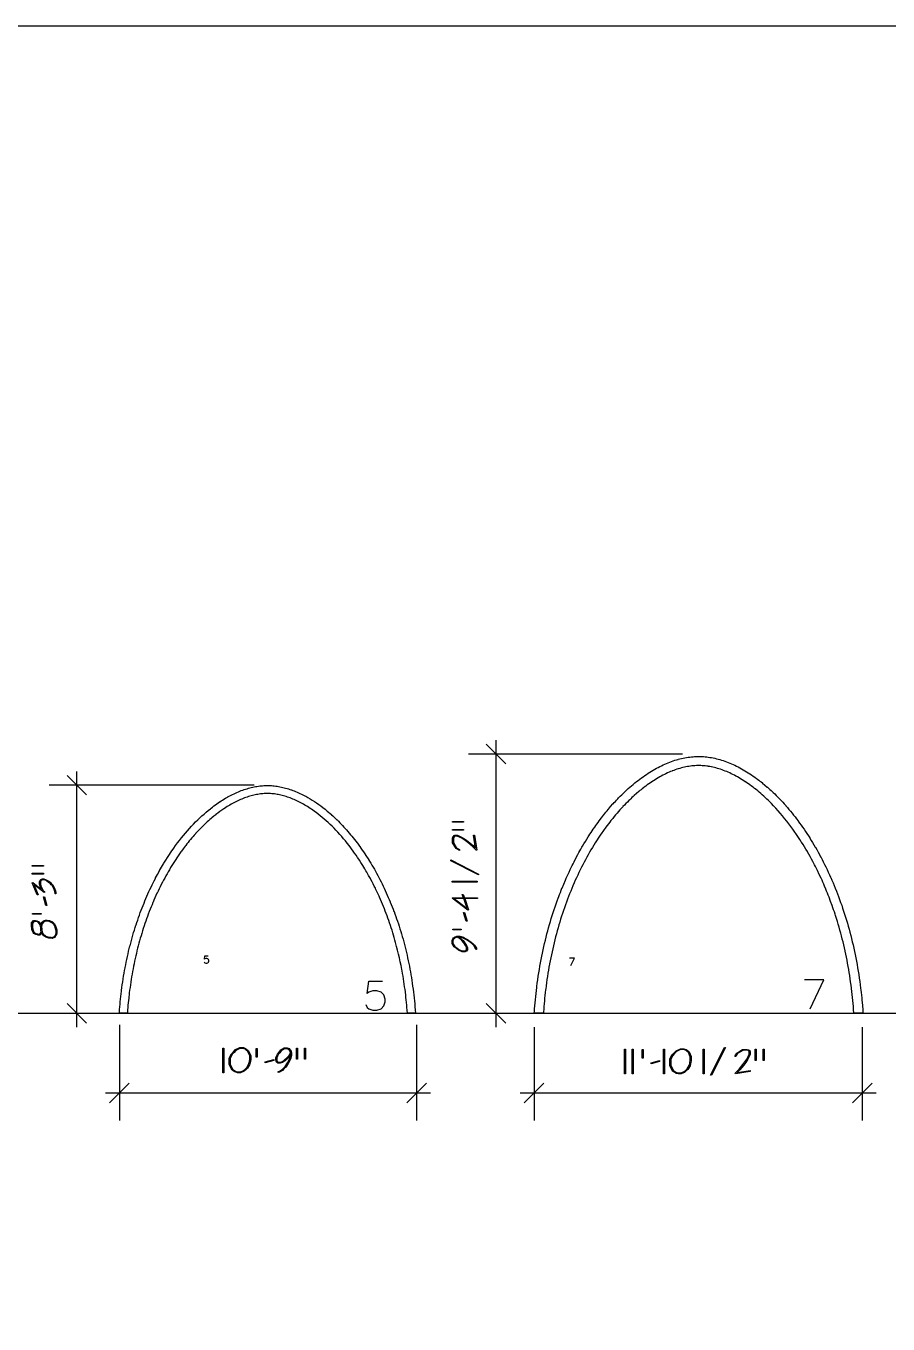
# Model space of a CAD drawing. Extents: x 57 to 189, y -88 to -29.
# Drawn here: x 63.91 to 69.78, y -61.52 to -52.68 of the extents above; entities that cross this region are included whole.
import ezdxf

# ---------------------------------------------------------------- set-up
doc = ezdxf.new("R2010")
doc.units = 0
doc.layers.get('0').update_dxf_attribs({"linetype": 'CONTINUOUS'})
for name, color, linetype in [('DIMENSION', 18, 'CONTINUOUS'), ('NAILERS', 18, 'CONTINUOUS'), ('NONE', 18, 'CONTINUOUS')]:
    doc.layers.add(name, color=color, linetype=linetype)

msp = doc.modelspace()

# ---------------------------------------------------------------- linework, layer by layer
msp.add_lwpolyline([(59.0271, -59.4051), (96.3888, -59.4051)])
at = {"layer": 'DIMENSION'}
for points in [[(67.1118, -57.6419), (67.1118, -57.5477)], [(67.1784, -57.7085), (67.0452, -57.5753)], [(68.3831, -57.6419), (66.9235, -57.6419)], [(67.1118, -59.4076), (67.1118, -57.6419)], [(64.3219, -57.9204), (64.1887, -57.7872)], [(64.2553, -57.8538), (64.2553, -57.7596)], [(65.4638, -57.8538), (64.067, -57.8538)], [(64.2553, -59.4076), (64.2553, -57.8538)], [(64.1887, -59.341), (64.3219, -59.4742)], [(67.0452, -59.341), (67.1784, -59.4742)], [(64.4515, -59.4076), (64.067, -59.4076)], [(64.2553, -59.5018), (64.2553, -59.4076)], [(64.5457, -59.4861), (64.5457, -60.1374)], [(66.5703, -59.4861), (66.5703, -60.1374)], [(67.2766, -59.4076), (66.9235, -59.4076)], [(67.1118, -59.5018), (67.1118, -59.4076)], [(67.3708, -59.5018), (67.3708, -60.1374)], [(69.6073, -59.5018), (69.6073, -60.1374)], [(64.6123, -59.8825), (64.4791, -60.0157)], [(66.5037, -60.0157), (66.6369, -59.8825)], [(67.4374, -59.8825), (67.3042, -60.0157)], [(69.5407, -60.0157), (69.6739, -59.8825)], [(64.4515, -59.9491), (64.5457, -59.9491)], [(64.5457, -59.9491), (66.5703, -59.9491)], [(66.5703, -59.9491), (66.6645, -59.9491)], [(67.2766, -59.9491), (67.3708, -59.9491)], [(67.3708, -59.9491), (69.6073, -59.9491)], [(69.6073, -59.9491), (69.7015, -59.9491)]]:
    msp.add_lwpolyline(points, dxfattribs=at)
for points in [[(66.8904, -58.0999), (66.8904, -58.1061), (66.8146, -58.1061), (66.8146, -58.0999)], [(66.8146, -58.1544), (66.8904, -58.1544), (66.8904, -58.1606), (66.8146, -58.1606)], [(66.8366, -58.1937), (66.8482, -58.1938), (66.8818, -58.2092), (66.9037, -58.2245), (66.9219, -58.2373), (66.9549, -58.2649), (66.9697, -58.2798), (66.9702, -58.2803), (66.9716, -58.2819), (66.9726, -58.283), (66.9586, -58.195), (66.9651, -58.195), (66.9812, -58.2951), (66.9766, -58.2972), (66.9747, -58.2948), (66.9689, -58.2884), (66.9651, -58.2844), (66.9513, -58.2702), (66.9192, -58.243), (66.9008, -58.2302), (66.8795, -58.2154), (66.848, -58.2006), (66.8378, -58.2006), (66.8293, -58.2006), (66.8212, -58.2111), (66.8216, -58.2216), (66.8225, -58.245), (66.8435, -58.28), (66.8636, -58.2915), (66.8636, -58.2986), (66.8402, -58.2856), (66.8161, -58.247), (66.8154, -58.2216), (66.8152, -58.215), (66.8179, -58.2047), (66.8209, -58.201), (66.8238, -58.1972), (66.8316, -58.1936)], [(64.0275, -58.3994), (64.0275, -58.4056), (63.9517, -58.4056), (63.9517, -58.3994)], [(66.8035, -58.3623), (66.9919, -58.4586), (66.992, -58.4652), (66.8035, -58.3689)], [(63.9517, -58.4538), (64.0275, -58.4538), (64.0275, -58.4601), (63.9517, -58.4601)], [(64.0112, -58.4962), (64.014, -58.4941), (64.0209, -58.492), (64.0251, -58.492), (64.0318, -58.492), (64.0475, -58.4973), (64.0565, -58.5027), (64.0646, -58.5076), (64.0796, -58.5197), (64.0864, -58.5269), (64.0923, -58.5331), (64.1023, -58.5506), (64.1065, -58.5619), (64.1101, -58.5714), (64.1136, -58.5862), (64.1136, -58.5916), (64.1136, -58.5923), (64.1135, -58.5934), (64.1134, -58.5939), (64.1071, -58.5939), (64.1071, -58.5933), (64.1071, -58.5919), (64.1071, -58.5909), (64.1071, -58.5858), (64.1036, -58.5718), (64.1002, -58.5629), (64.0962, -58.5528), (64.087, -58.5371), (64.0817, -58.5316), (64.0751, -58.5247), (64.0614, -58.5131), (64.0543, -58.5084), (64.046, -58.503), (64.0319, -58.4977), (64.026, -58.4977), (64.0229, -58.4977), (64.0176, -58.4994), (64.0154, -58.5011), (64.0113, -58.5042), (64.0072, -58.5137), (64.0072, -58.5201), (64.0072, -58.5284), (64.0133, -58.5474), (64.0193, -58.5579), (64.025, -58.5677), (64.0337, -58.5776), (64.0367, -58.5776), (64.0323, -58.5855), (63.9629, -58.5291), (63.9911, -58.5999), (63.9844, -58.5999), (63.9517, -58.5177), (63.9563, -58.5152), (64.0156, -58.5633), (64.0087, -58.5504), (64.0018, -58.5279), (64.0018, -58.5183), (64.0018, -58.5109), (64.0065, -58.4998)], [(66.9827, -58.5083), (66.9827, -58.5145), (66.8137, -58.5145), (66.8137, -58.5083)], [(66.8888, -58.5986), (66.896, -58.6199), (66.9847, -58.6199), (66.9847, -58.6261), (66.8981, -58.6261), (66.9241, -58.7021), (66.9199, -58.7047), (66.8127, -58.6239), (66.8148, -58.6199), (66.8894, -58.6199), (66.8821, -58.5985)], [(64.0345, -58.6133), (64.0512, -58.6719), (64.0448, -58.6719), (64.0282, -58.6133)], [(66.8917, -58.6261), (66.8258, -58.6261), (66.9143, -58.6926)], [(64.0554, -58.7742), (64.0686, -58.7759), (64.089, -58.7846), (64.0962, -58.7916), (64.103, -58.7982), (64.1135, -58.8182), (64.1171, -58.8316), (64.1185, -58.8366), (64.1198, -58.8465), (64.1198, -58.8515), (64.1198, -58.8616), (64.1144, -58.878), (64.109, -58.8841), (64.1031, -58.8908), (64.0871, -58.8966), (64.0769, -58.8957), (64.0647, -58.8946), (64.0453, -58.8893), (64.0382, -58.885), (64.0305, -58.8804), (64.0193, -58.8667), (64.0158, -58.8576), (64.0135, -58.8659), (64.0031, -58.8743), (63.9949, -58.8743), (63.9928, -58.8743), (63.9884, -58.8738), (63.9861, -58.8733), (63.9762, -58.871), (63.9623, -58.8628), (63.9583, -58.8569), (63.9552, -58.8523), (63.9501, -58.836), (63.9483, -58.8243), (63.9476, -58.8202), (63.947, -58.8126), (63.947, -58.809), (63.947, -58.7916), (63.9605, -58.7752), (63.974, -58.7761), (63.9821, -58.7766), (63.9945, -58.7809), (63.9989, -58.7847), (64.0028, -58.7881), (64.0089, -58.7985), (64.0112, -58.8057), (64.0129, -58.7983), (64.0195, -58.7867), (64.0244, -58.7824), (64.0293, -58.7781), (64.0416, -58.7738), (64.0489, -58.7738), (64.0505, -58.7738), (64.0537, -58.774)], [(63.9736, -58.7823), (63.9633, -58.7817), (63.9531, -58.7947), (63.9531, -58.8083), (63.9531, -58.8117), (63.9538, -58.8192), (63.9545, -58.8234), (63.9563, -58.8339), (63.9606, -58.8485), (63.9631, -58.8525), (63.9666, -58.8576), (63.9787, -58.8648), (63.9874, -58.8669), (63.9891, -58.8673), (63.9925, -58.8678), (63.9941, -58.8678), (64.0032, -58.8678), (64.0118, -58.8541), (64.0114, -58.8405), (64.0109, -58.8376), (64.0099, -58.8298), (64.0095, -58.8248), (64.0071, -58.8137), (64.0019, -58.7987), (63.9991, -58.7947), (63.9952, -58.789), (63.9824, -58.7829)], [(64.0121, -58.7265), (64.0121, -58.7328), (63.9539, -58.7328), (63.9539, -58.7265)], [(64.0545, -58.7804), (64.0532, -58.7802), (64.0505, -58.78), (64.0491, -58.78), (64.041, -58.78), (64.0285, -58.7862), (64.024, -58.7924), (64.0195, -58.7985), (64.0154, -58.814), (64.0158, -58.8232), (64.0158, -58.8233), (64.0158, -58.8237), (64.0158, -58.824), (64.0165, -58.8275), (64.0175, -58.8351), (64.0177, -58.8393), (64.0198, -58.8517), (64.0294, -58.87), (64.037, -58.876), (64.044, -58.8816), (64.0642, -58.8883), (64.0774, -58.8894), (64.086, -58.8902), (64.0997, -58.8852), (64.1046, -58.8796), (64.1092, -58.8743), (64.1138, -58.8603), (64.1138, -58.8515), (64.1138, -58.847), (64.1125, -58.8379), (64.1113, -58.8332), (64.1078, -58.8208), (64.0982, -58.8023), (64.092, -58.7963), (64.0854, -58.79), (64.0667, -58.782)], [(66.8974, -58.7199), (66.9141, -58.7785), (66.9076, -58.7785), (66.8911, -58.7199)], [(66.8749, -58.8331), (66.8749, -58.8393), (66.8168, -58.8393), (66.8168, -58.8331)], [(66.9795, -58.9734), (66.9732, -58.9734), (66.9721, -58.9648), (66.9597, -58.9457), (66.9485, -58.9351), (66.9384, -58.9256), (66.9146, -58.9091), (66.901, -58.9021), (66.8874, -58.8952), (66.8651, -58.8882), (66.8564, -58.8882), (66.8473, -58.8882), (66.833, -58.8931), (66.8278, -58.8981), (66.8229, -58.9026), (66.8179, -58.9138), (66.8179, -58.9205), (66.8179, -58.9308), (66.8315, -58.9517), (66.8452, -58.9623), (66.8579, -58.9723), (66.8812, -58.9824), (66.8916, -58.9824), (66.8943, -58.9824), (66.8989, -58.9816), (66.9009, -58.9807), (66.9059, -58.9785), (66.9109, -58.9711), (66.9109, -58.9659), (66.9109, -58.9598), (66.9044, -58.9444), (66.8979, -58.9351), (66.8924, -58.9273), (66.879, -58.9124), (66.8711, -58.9054), (66.8637, -58.8987), (66.8531, -58.8915), (66.85, -58.8909), (66.8575, -58.8893), (66.8611, -58.8899), (66.8719, -58.8973), (66.8791, -58.9041), (66.8868, -58.9113), (66.8998, -58.9265), (66.9051, -58.9347), (66.9113, -58.9443), (66.9175, -58.9606), (66.9175, -58.9673), (66.9175, -58.9743), (66.9104, -58.9839), (66.9034, -58.9866), (66.9012, -58.9874), (66.8962, -58.9883), (66.8934, -58.9883), (66.8813, -58.9883), (66.8553, -58.9775), (66.8414, -58.9667), (66.8267, -58.9552), (66.8119, -58.9318), (66.8119, -58.9198), (66.8119, -58.912), (66.8173, -58.8989), (66.8228, -58.8937), (66.8288, -58.8878), (66.8455, -58.8819), (66.856, -58.8819), (66.8655, -58.8819), (66.8893, -58.8894), (66.9036, -58.8968), (66.918, -58.9042), (66.9431, -58.9219), (66.9538, -58.9322), (66.9655, -58.9435), (66.9783, -58.9641)], [(65.2577, -59.8127), (65.2514, -59.8127), (65.2514, -59.6438), (65.2577, -59.6438)], [(65.4359, -59.7437), (65.4323, -59.7575), (65.4175, -59.7815), (65.4062, -59.7917), (65.3946, -59.802), (65.3704, -59.8124), (65.3578, -59.8124), (65.351, -59.8124), (65.3383, -59.8089), (65.3323, -59.8055), (65.3135, -59.7946), (65.2946, -59.7563), (65.2946, -59.7289), (65.2946, -59.713), (65.3089, -59.6828), (65.3231, -59.6686), (65.3372, -59.6547), (65.3666, -59.6407), (65.3819, -59.6407), (65.3906, -59.6407), (65.4055, -59.6461), (65.4118, -59.6514), (65.4259, -59.6633), (65.4401, -59.6942), (65.4401, -59.7132), (65.4401, -59.7204), (65.438, -59.7357)], [(65.4295, -59.7425), (65.4315, -59.7347), (65.4335, -59.7202), (65.4335, -59.7134), (65.4335, -59.6959), (65.4205, -59.6674), (65.4076, -59.6564), (65.4018, -59.6516), (65.3884, -59.6468), (65.3808, -59.6468), (65.3668, -59.6468), (65.3398, -59.6599), (65.3268, -59.6731), (65.3138, -59.6862), (65.3009, -59.7141), (65.3009, -59.7289), (65.3009, -59.7543), (65.3182, -59.7899), (65.3356, -59.8001), (65.3409, -59.8032), (65.3524, -59.8063), (65.3586, -59.8063), (65.37, -59.8063), (65.392, -59.7965), (65.4025, -59.7867), (65.4128, -59.7772), (65.4263, -59.7551)], [(65.4839, -59.705), (65.4777, -59.705), (65.4777, -59.6468), (65.4839, -59.6468)], [(65.6271, -59.8095), (65.6271, -59.8033), (65.6357, -59.8021), (65.6548, -59.7898), (65.6654, -59.7786), (65.6749, -59.7684), (65.6914, -59.7447), (65.6984, -59.731), (65.7053, -59.7174), (65.7123, -59.6952), (65.7123, -59.6865), (65.7123, -59.6774), (65.7074, -59.663), (65.7024, -59.6578), (65.6979, -59.6529), (65.6867, -59.648), (65.68, -59.648), (65.6697, -59.648), (65.6488, -59.6616), (65.6382, -59.6752), (65.6282, -59.688), (65.6181, -59.7112), (65.6181, -59.7217), (65.6181, -59.7243), (65.6189, -59.7289), (65.6198, -59.7309), (65.622, -59.7359), (65.6294, -59.7409), (65.6346, -59.7409), (65.6407, -59.7409), (65.6561, -59.7344), (65.6654, -59.728), (65.6732, -59.7224), (65.6881, -59.709), (65.6951, -59.7012), (65.7018, -59.6937), (65.709, -59.6832), (65.7096, -59.68), (65.7112, -59.6876), (65.7106, -59.6911), (65.7032, -59.7019), (65.6964, -59.7091), (65.6893, -59.7168), (65.674, -59.7298), (65.6658, -59.7351), (65.6562, -59.7413), (65.6399, -59.7475), (65.6332, -59.7475), (65.6262, -59.7475), (65.6166, -59.7405), (65.6139, -59.7335), (65.6131, -59.7313), (65.6122, -59.7262), (65.6122, -59.7234), (65.6122, -59.7114), (65.623, -59.6854), (65.6338, -59.6715), (65.6453, -59.6567), (65.6687, -59.6419), (65.6807, -59.6419), (65.6885, -59.6419), (65.7016, -59.6474), (65.7068, -59.6528), (65.7127, -59.6589), (65.7186, -59.6755), (65.7186, -59.6861), (65.7186, -59.6955), (65.7111, -59.7193), (65.7037, -59.7337), (65.6963, -59.7481), (65.6786, -59.7731), (65.6683, -59.7838), (65.657, -59.7955), (65.6364, -59.8084)], [(65.7597, -59.6446), (65.7597, -59.7204), (65.7534, -59.7204), (65.7534, -59.6446)], [(65.8141, -59.7204), (65.8079, -59.7204), (65.8079, -59.6446), (65.8141, -59.6446)], [(67.9941, -59.82), (67.9878, -59.82), (67.9878, -59.651), (67.9941, -59.651)], [(68.046, -59.82), (68.0398, -59.82), (68.0398, -59.651), (68.046, -59.651)], [(68.1133, -59.7122), (68.107, -59.7122), (68.107, -59.654), (68.1133, -59.654)], [(68.2594, -59.82), (68.2531, -59.82), (68.2531, -59.651), (68.2594, -59.651)], [(68.4376, -59.751), (68.434, -59.7648), (68.4192, -59.7887), (68.4079, -59.7989), (68.3963, -59.8093), (68.3721, -59.8196), (68.3595, -59.8196), (68.3527, -59.8196), (68.34, -59.8162), (68.334, -59.8127), (68.3152, -59.8018), (68.2963, -59.7635), (68.2963, -59.7361), (68.2963, -59.7202), (68.3106, -59.69), (68.3248, -59.6758), (68.3389, -59.6619), (68.3683, -59.648), (68.3836, -59.648), (68.3923, -59.648), (68.4072, -59.6533), (68.4135, -59.6586), (68.4276, -59.6706), (68.4418, -59.7014), (68.4418, -59.7204), (68.4418, -59.7276), (68.4397, -59.7429)], [(68.4312, -59.7497), (68.4332, -59.742), (68.4352, -59.7274), (68.4352, -59.7206), (68.4352, -59.7031), (68.4222, -59.6746), (68.4093, -59.6636), (68.4035, -59.6588), (68.3901, -59.654), (68.3825, -59.654), (68.3685, -59.654), (68.3415, -59.6672), (68.3285, -59.6803), (68.3155, -59.6934), (68.3026, -59.7213), (68.3026, -59.7361), (68.3026, -59.7615), (68.3199, -59.7971), (68.3373, -59.8073), (68.3426, -59.8104), (68.3541, -59.8136), (68.3603, -59.8136), (68.3717, -59.8136), (68.3937, -59.8037), (68.4042, -59.7939), (68.4145, -59.7845), (68.428, -59.7624)], [(68.5292, -59.82), (68.523, -59.82), (68.523, -59.651), (68.5292, -59.651)], [(68.6752, -59.6407), (68.5789, -59.8292), (68.5723, -59.8292), (68.6686, -59.6408)], [(68.8437, -59.6738), (68.8436, -59.6854), (68.8282, -59.719), (68.813, -59.741), (68.8002, -59.7592), (68.7725, -59.7922), (68.7577, -59.8069), (68.7571, -59.8074), (68.7556, -59.8089), (68.7545, -59.8099), (68.8424, -59.7959), (68.8424, -59.8024), (68.7424, -59.8184), (68.7403, -59.8138), (68.7427, -59.8119), (68.7491, -59.8062), (68.7531, -59.8023), (68.7673, -59.7886), (68.7944, -59.7565), (68.8073, -59.738), (68.8221, -59.7168), (68.8368, -59.6853), (68.8368, -59.675), (68.8368, -59.6665), (68.8264, -59.6585), (68.8159, -59.6589), (68.7925, -59.6597), (68.7575, -59.6807), (68.746, -59.7009), (68.7388, -59.7009), (68.7519, -59.6775), (68.7905, -59.6534), (68.8159, -59.6527), (68.8225, -59.6525), (68.8328, -59.6552), (68.8365, -59.6581), (68.8402, -59.661), (68.8438, -59.6689)], [(68.8831, -59.6518), (68.8831, -59.7277), (68.8769, -59.7277), (68.8769, -59.6518)], [(68.9376, -59.7277), (68.9313, -59.7277), (68.9313, -59.6518), (68.9376, -59.6518)], [(65.5972, -59.7274), (65.5386, -59.7441), (65.5386, -59.7377), (65.5971, -59.7211)], [(68.2265, -59.7347), (68.1679, -59.7514), (68.1679, -59.7449), (68.2265, -59.7283)]]:
    msp.add_lwpolyline(points, close=True, dxfattribs=at)
at = {"layer": 'NAILERS'}
for points in [[(69.6118, -59.4051), (69.5496, -59.4051), (69.5481, -59.3818), (69.5466, -59.3613), (69.5448, -59.3408), (69.5429, -59.3204), (69.5409, -59.3001), (69.5387, -59.2797), (69.5364, -59.2593), (69.534, -59.239), (69.5336, -59.2362), (69.5309, -59.2149), (69.528, -59.1935), (69.5249, -59.1722), (69.5217, -59.1509), (69.5216, -59.1506), (69.5183, -59.1295), (69.5147, -59.1084), (69.511, -59.0874), (69.5072, -59.0664), (69.5071, -59.066), (69.5031, -59.0453), (69.499, -59.0245), (69.4947, -59.0038), (69.4902, -58.9831), (69.4901, -58.9827), (69.4855, -58.9623), (69.4808, -58.9418), (69.4759, -58.9215), (69.4708, -58.9011), (69.4707, -58.9007), (69.4656, -58.8806), (69.4602, -58.8606), (69.4547, -58.8406), (69.4491, -58.8206), (69.4489, -58.8202), (69.4432, -58.8005), (69.4373, -58.7808), (69.4312, -58.7612), (69.425, -58.7416), (69.4217, -58.7316), (69.417, -58.7171), (69.4121, -58.7026), (69.4071, -58.6881), (69.402, -58.6737), (69.4018, -58.6734), (69.3915, -58.645), (69.3809, -58.6167), (69.3754, -58.6026), (69.3699, -58.5886), (69.3642, -58.5746), (69.3584, -58.5606), (69.3507, -58.5422), (69.3449, -58.5285), (69.339, -58.5149), (69.3329, -58.5013), (69.3267, -58.4878), (69.3266, -58.4875), (69.3142, -58.4609), (69.3015, -58.4345), (69.2951, -58.4213), (69.2885, -58.4082), (69.2818, -58.3951), (69.275, -58.3822), (69.2703, -58.3734), (69.2613, -58.3565), (69.2521, -58.3398), (69.2427, -58.3231), (69.2332, -58.3065), (69.2329, -58.3061), (69.2234, -58.2898), (69.2136, -58.2736), (69.2038, -58.2575), (69.1937, -58.2415), (69.1917, -58.2383), (69.1825, -58.224), (69.1732, -58.2098), (69.1637, -58.1956), (69.1541, -58.1816), (69.1479, -58.1727), (69.1345, -58.1538), (69.1208, -58.1351), (69.1069, -58.1166), (69.0927, -58.0982), (69.0924, -58.0978), (69.078, -58.0797), (69.0632, -58.0619), (69.0628, -58.0614), (69.0482, -58.0443), (69.0334, -58.0273), (69.0332, -58.0271), (69.0184, -58.0106), (69.0032, -57.9944), (69.0028, -57.9939), (68.9878, -57.9785), (68.9726, -57.9632), (68.9724, -57.9629), (68.9649, -57.9555), (68.9572, -57.9481), (68.9495, -57.9409), (68.9417, -57.9337), (68.9363, -57.9287), (68.926, -57.9195), (68.9156, -57.9103), (68.9155, -57.9102), (68.9052, -57.9013), (68.8947, -57.8926), (68.8946, -57.8925), (68.8842, -57.884), (68.8737, -57.8757), (68.8736, -57.8756), (68.8632, -57.8675), (68.8527, -57.8596), (68.8525, -57.8595), (68.8421, -57.8519), (68.8316, -57.8444), (68.8314, -57.8442), (68.8209, -57.837), (68.8104, -57.8299), (68.8102, -57.8298), (68.7997, -57.823), (68.7892, -57.8163), (68.789, -57.8162), (68.7785, -57.8098), (68.768, -57.8036), (68.7678, -57.8035), (68.7573, -57.7975), (68.7468, -57.7917), (68.7466, -57.7916), (68.7361, -57.786), (68.7255, -57.7807), (68.7254, -57.7806), (68.7149, -57.7755), (68.7044, -57.7705), (68.7042, -57.7704), (68.6937, -57.7658), (68.6832, -57.7613), (68.683, -57.7612), (68.6726, -57.757), (68.6622, -57.7529), (68.662, -57.7529), (68.6516, -57.7491), (68.6411, -57.7455), (68.641, -57.7455), (68.6306, -57.7421), (68.6202, -57.739), (68.6201, -57.739), (68.6097, -57.7361), (68.5994, -57.7335), (68.5992, -57.7334), (68.589, -57.731), (68.5787, -57.7288), (68.5785, -57.7288), (68.5683, -57.7269), (68.5581, -57.7252), (68.558, -57.7251), (68.5478, -57.7237), (68.5377, -57.7225), (68.5375, -57.7224), (68.5275, -57.7215), (68.5174, -57.7207), (68.5173, -57.7207), (68.5073, -57.7202), (68.4973, -57.72), (68.4872, -57.72), (68.4772, -57.7202), (68.4772, -57.7202), (68.4671, -57.7207), (68.4571, -57.7215), (68.457, -57.7215), (68.4468, -57.7225), (68.4367, -57.7237), (68.4366, -57.7237), (68.4264, -57.7252), (68.4162, -57.7269), (68.4161, -57.7269), (68.4058, -57.7288), (68.3956, -57.731), (68.3954, -57.731), (68.3851, -57.7334), (68.3748, -57.7361), (68.3747, -57.7361), (68.3643, -57.739), (68.354, -57.7421), (68.3538, -57.7422), (68.3434, -57.7455), (68.333, -57.7491), (68.3328, -57.7491), (68.3224, -57.7529), (68.312, -57.7569), (68.3118, -57.757), (68.3013, -57.7613), (68.2909, -57.7657), (68.2907, -57.7658), (68.2801, -57.7705), (68.2697, -57.7754), (68.2695, -57.7755), (68.259, -57.7806), (68.2485, -57.786), (68.2483, -57.7861), (68.2378, -57.7916), (68.2273, -57.7974), (68.2271, -57.7975), (68.2165, -57.8035), (68.2061, -57.8097), (68.2059, -57.8098), (68.1953, -57.8163), (68.1849, -57.8229), (68.1847, -57.823), (68.1741, -57.8299), (68.1637, -57.8369), (68.1635, -57.837), (68.153, -57.8443), (68.1425, -57.8518), (68.1423, -57.8519), (68.1318, -57.8596), (68.1214, -57.8674), (68.1158, -57.8717), (68.1079, -57.8778), (68.1001, -57.8841), (68.0923, -57.8904), (68.0846, -57.8968), (68.0844, -57.8971), (68.0689, -57.9103), (68.0536, -57.9238), (68.0531, -57.9242), (68.0453, -57.9313), (68.0375, -57.9384), (68.0299, -57.9456), (68.0223, -57.9529), (68.0168, -57.9583), (68.0066, -57.9684), (67.9965, -57.9786), (67.9865, -57.9889), (67.9767, -57.9993), (67.9761, -57.9999), (67.966, -58.0107), (67.9561, -58.0217), (67.9462, -58.0327), (67.9365, -58.0439), (67.936, -58.0445), (67.9261, -58.0561), (67.9163, -58.0678), (67.9067, -58.0795), (67.8972, -58.0914), (67.8948, -58.0944), (67.8861, -58.1055), (67.8774, -58.1167), (67.8689, -58.1279), (67.8605, -58.1393), (67.844, -58.1622), (67.8278, -58.1854), (67.8261, -58.1878), (67.8173, -58.2007), (67.8087, -58.2137), (67.8001, -58.2267), (67.7917, -58.2399), (67.7882, -58.2455), (67.7782, -58.2615), (67.7684, -58.2777), (67.7587, -58.2939), (67.7491, -58.3102), (67.7489, -58.3106), (67.7394, -58.3273), (67.7301, -58.344), (67.7209, -58.3608), (67.7119, -58.3777), (67.7116, -58.3781), (67.7027, -58.3953), (67.6939, -58.4126), (67.6852, -58.4299), (67.6767, -58.4474), (67.6765, -58.4478), (67.6681, -58.4655), (67.6598, -58.4834), (67.6517, -58.5012), (67.6437, -58.5192), (67.6435, -58.5196), (67.6357, -58.5379), (67.6279, -58.5562), (67.6203, -58.5745), (67.6129, -58.593), (67.6128, -58.5934), (67.6054, -58.6121), (67.5982, -58.6309), (67.5912, -58.6497), (67.5844, -58.6686), (67.5842, -58.6691), (67.5774, -58.6882), (67.5708, -58.7075), (67.5644, -58.7267), (67.5581, -58.7461), (67.5579, -58.7465), (67.5517, -58.7661), (67.5457, -58.7857), (67.5398, -58.8054), (67.5341, -58.8252), (67.534, -58.8256), (67.5284, -58.8456), (67.5229, -58.8656), (67.5176, -58.8857), (67.5125, -58.9058), (67.5124, -58.9062), (67.5073, -58.9266), (67.5025, -58.947), (67.4977, -58.9674), (67.4932, -58.9879), (67.4931, -58.9883), (67.4887, -59.009), (67.4844, -59.0297), (67.4803, -59.0505), (67.4764, -59.0713), (67.4763, -59.0717), (67.4725, -59.0927), (67.4688, -59.1137), (67.4653, -59.1348), (67.462, -59.1559), (67.462, -59.1563), (67.4588, -59.1776), (67.4557, -59.1989), (67.4529, -59.2202), (67.4501, -59.2416), (67.4495, -59.2471), (67.4472, -59.2661), (67.4451, -59.2851), (67.4431, -59.3041), (67.4413, -59.3232), (67.4395, -59.3421), (67.4379, -59.3613), (67.4365, -59.3804), (67.4355, -59.3941), (67.4348, -59.4051), (67.3726, -59.4051), (67.3734, -59.3928), (67.3745, -59.3777), (67.3761, -59.3564), (67.3779, -59.3352), (67.3799, -59.3144), (67.3819, -59.2934), (67.3841, -59.2724), (67.3865, -59.2515), (67.3891, -59.2305), (67.3898, -59.2244), (67.3928, -59.2014), (67.396, -59.1783), (67.3994, -59.1553), (67.403, -59.1323), (67.4031, -59.1314), (67.4068, -59.1089), (67.4107, -59.0863), (67.4147, -59.0639), (67.4189, -59.0414), (67.4191, -59.0406), (67.4234, -59.0186), (67.4279, -58.9966), (67.4326, -58.9747), (67.4375, -58.9528), (67.4377, -58.952), (67.4426, -58.9306), (67.4477, -58.9092), (67.453, -58.8879), (67.4585, -58.8666), (67.4587, -58.8657), (67.4643, -58.8449), (67.47, -58.8241), (67.4758, -58.8034), (67.4819, -58.7827), (67.4821, -58.7819), (67.4882, -58.7617), (67.4945, -58.7415), (67.5009, -58.7214), (67.5075, -58.7013), (67.5078, -58.7005), (67.5144, -58.6809), (67.5212, -58.6614), (67.5281, -58.6419), (67.5352, -58.6225), (67.539, -58.6123), (67.5444, -58.598), (67.5499, -58.5838), (67.5555, -58.5696), (67.5612, -58.5554), (67.5615, -58.5548), (67.5729, -58.5272), (67.5846, -58.4997), (67.5905, -58.486), (67.5966, -58.4724), (67.6028, -58.4588), (67.6091, -58.4453), (67.6175, -58.4275), (67.6237, -58.4145), (67.63, -58.4015), (67.6364, -58.3886), (67.643, -58.3757), (67.6433, -58.3752), (67.6563, -58.3501), (67.6696, -58.3252), (67.6697, -58.3249), (67.6764, -58.3127), (67.6831, -58.3005), (67.69, -58.2884), (67.697, -58.2763), (67.7018, -58.268), (67.7111, -58.2523), (67.7205, -58.2367), (67.7301, -58.2212), (67.7398, -58.2057), (67.7444, -58.1985), (67.7517, -58.1872), (67.759, -58.1759), (67.7665, -58.1648), (67.7741, -58.1537), (67.784, -58.1392), (67.7914, -58.1287), (67.7989, -58.1182), (67.8065, -58.1077), (67.8142, -58.0974), (67.8146, -58.0968), (67.8298, -58.0768), (67.8451, -58.0569), (67.8453, -58.0566), (67.853, -58.0469), (67.8608, -58.0373), (67.8686, -58.0277), (67.8766, -58.0183), (67.8771, -58.0177), (67.8927, -57.9995), (67.9086, -57.9814), (67.9088, -57.9811), (67.9167, -57.9723), (67.9247, -57.9636), (67.9328, -57.9549), (67.941, -57.9464), (67.9468, -57.9405), (67.9576, -57.9294), (67.9685, -57.9185), (67.9687, -57.9184), (67.9796, -57.9078), (67.9906, -57.8973), (67.9907, -57.8971), (68.0017, -57.8869), (68.0128, -57.8768), (68.0129, -57.8767), (68.024, -57.8669), (68.0351, -57.8573), (68.0353, -57.8571), (68.0464, -57.8478), (68.0576, -57.8386), (68.0577, -57.8384), (68.0689, -57.8295), (68.0801, -57.8207), (68.0803, -57.8206), (68.0915, -57.8121), (68.1028, -57.8038), (68.1029, -57.8036), (68.1141, -57.7956), (68.1255, -57.7877), (68.1257, -57.7876), (68.1369, -57.78), (68.1482, -57.7725), (68.1484, -57.7724), (68.1597, -57.7653), (68.1711, -57.7583), (68.1712, -57.7581), (68.1825, -57.7514), (68.1939, -57.7449), (68.1941, -57.7448), (68.2054, -57.7385), (68.2168, -57.7325), (68.2169, -57.7324), (68.2282, -57.7266), (68.2396, -57.7209), (68.2398, -57.7209), (68.2511, -57.7155), (68.2624, -57.7104), (68.2626, -57.7103), (68.2739, -57.7054), (68.2853, -57.7007), (68.2854, -57.7007), (68.2967, -57.6962), (68.308, -57.692), (68.3082, -57.692), (68.3194, -57.688), (68.3307, -57.6843), (68.3309, -57.6843), (68.3421, -57.6808), (68.3534, -57.6776), (68.3535, -57.6775), (68.3647, -57.6745), (68.3759, -57.6718), (68.376, -57.6717), (68.3872, -57.6692), (68.3983, -57.667), (68.3985, -57.667), (68.4095, -57.665), (68.4206, -57.6632), (68.4208, -57.6632), (68.4318, -57.6617), (68.4428, -57.6604), (68.4429, -57.6604), (68.4539, -57.6594), (68.4649, -57.6586), (68.4663, -57.6585), (68.4758, -57.6581), (68.4854, -57.6578), (68.495, -57.6578), (68.5045, -57.658), (68.5045, -57.658), (68.5141, -57.6583), (68.5237, -57.6588), (68.5251, -57.6589), (68.5361, -57.6598), (68.5471, -57.661), (68.5472, -57.661), (68.5582, -57.6624), (68.5693, -57.664), (68.5694, -57.664), (68.5805, -57.6659), (68.5916, -57.6681), (68.5917, -57.6681), (68.6029, -57.6705), (68.614, -57.6731), (68.6142, -57.6731), (68.6254, -57.676), (68.6366, -57.6791), (68.6368, -57.6792), (68.648, -57.6825), (68.6592, -57.6861), (68.6594, -57.6862), (68.6707, -57.69), (68.682, -57.6941), (68.6821, -57.6941), (68.6935, -57.6985), (68.7047, -57.703), (68.7049, -57.7031), (68.7163, -57.7079), (68.7275, -57.7128), (68.7277, -57.7129), (68.7391, -57.7182), (68.7504, -57.7237), (68.7506, -57.7237), (68.762, -57.7295), (68.7732, -57.7354), (68.7734, -57.7355), (68.7848, -57.7417), (68.7961, -57.7481), (68.7963, -57.7482), (68.8077, -57.7548), (68.8189, -57.7616), (68.8191, -57.7618), (68.8305, -57.7689), (68.8417, -57.7761), (68.8419, -57.7763), (68.8533, -57.7838), (68.8645, -57.7915), (68.8647, -57.7917), (68.876, -57.7997), (68.8872, -57.8078), (68.8932, -57.8123), (68.9017, -57.8186), (68.9101, -57.8251), (68.9185, -57.8317), (68.9268, -57.8385), (68.927, -57.8387), (68.9437, -57.8525), (68.9601, -57.8666), (68.9607, -57.8671), (68.9691, -57.8744), (68.9774, -57.8819), (68.9856, -57.8895), (68.9938, -57.8971), (68.9997, -57.9028), (69.0107, -57.9134), (69.0215, -57.9241), (69.0323, -57.9349), (69.0429, -57.9459), (69.0435, -57.9466), (69.0544, -57.958), (69.065, -57.9695), (69.0756, -57.9812), (69.0861, -57.993), (69.0867, -57.9937), (69.0973, -58.0059), (69.1078, -58.0183), (69.1182, -58.0307), (69.1284, -58.0433), (69.129, -58.044), (69.1394, -58.0571), (69.1497, -58.0702), (69.1598, -58.0834), (69.1698, -58.0968), (69.1703, -58.0975), (69.1805, -58.1114), (69.1905, -58.1253), (69.2004, -58.1393), (69.2101, -58.1534), (69.2106, -58.1542), (69.2205, -58.1688), (69.2302, -58.1834), (69.2398, -58.1982), (69.2492, -58.2131), (69.2497, -58.2139), (69.2593, -58.2292), (69.2687, -58.2446), (69.2779, -58.2601), (69.2871, -58.2757), (69.2875, -58.2765), (69.2967, -58.2926), (69.3058, -58.3087), (69.3147, -58.325), (69.3235, -58.3413), (69.3239, -58.3421), (69.3327, -58.3589), (69.3414, -58.3757), (69.3499, -58.3927), (69.3583, -58.4097), (69.3587, -58.4105), (69.3671, -58.428), (69.3754, -58.4456), (69.3835, -58.4632), (69.3915, -58.4809), (69.3919, -58.4817), (69.3999, -58.4999), (69.4077, -58.5181), (69.4154, -58.5365), (69.4229, -58.5548), (69.4233, -58.5557), (69.4308, -58.5745), (69.4382, -58.5934), (69.4454, -58.6124), (69.4525, -58.6314), (69.4528, -58.6322), (69.4598, -58.6517), (69.4667, -58.6713), (69.4734, -58.6909), (69.48, -58.7106), (69.4802, -58.7114), (69.4868, -58.7315), (69.4931, -58.7517), (69.4993, -58.772), (69.5053, -58.7923), (69.5056, -58.7931), (69.5115, -58.8139), (69.5174, -58.8347), (69.523, -58.8555), (69.5284, -58.8764), (69.5287, -58.8773), (69.5341, -58.8986), (69.5393, -58.92), (69.5443, -58.9415), (69.5492, -58.963), (69.5494, -58.9638), (69.5542, -58.9857), (69.5588, -59.0077), (69.5632, -59.0298), (69.5675, -59.0518), (69.5676, -59.0527), (69.5718, -59.0752), (69.5757, -59.0977), (69.5795, -59.1203), (69.5831, -59.1429), (69.5833, -59.1438), (69.5867, -59.1669), (69.59, -59.19), (69.5931, -59.2131), (69.596, -59.2363), (69.5975, -59.2484), (69.5997, -59.2664), (69.6016, -59.2844), (69.6034, -59.3024), (69.6051, -59.3204), (69.6062, -59.3322), (69.6082, -59.3564), (69.6101, -59.3807), (69.6118, -59.4051)], [(66.5622, -59.4051), (66.5075, -59.4051), (66.5062, -59.3853), (66.5049, -59.368), (66.5034, -59.3506), (66.5017, -59.3334), (66.5, -59.3161), (66.4982, -59.2988), (66.4963, -59.2816), (66.4942, -59.2643), (66.4939, -59.262), (66.4916, -59.2439), (66.4891, -59.2258), (66.4866, -59.2077), (66.4838, -59.1897), (66.4838, -59.1894), (66.481, -59.1715), (66.478, -59.1536), (66.4749, -59.1358), (66.4717, -59.1179), (66.47, -59.1089), (66.4649, -59.0824), (66.4594, -59.0559), (66.4594, -59.0557), (66.4536, -59.0295), (66.4476, -59.0034), (66.4414, -58.9774), (66.4347, -58.9514), (66.4324, -58.9427), (66.4279, -58.9258), (66.4232, -58.9088), (66.4184, -58.8919), (66.4134, -58.8751), (66.4133, -58.8748), (66.4083, -58.8581), (66.4031, -58.8415), (66.3978, -58.8249), (66.3924, -58.8084), (66.3923, -58.8081), (66.3868, -58.7917), (66.3811, -58.7755), (66.3754, -58.7592), (66.3695, -58.743), (66.3693, -58.7427), (66.3634, -58.7267), (66.3573, -58.7108), (66.351, -58.6949), (66.3447, -58.6791), (66.3445, -58.6788), (66.3381, -58.6632), (66.3316, -58.6477), (66.3249, -58.6322), (66.318, -58.6167), (66.3145, -58.6089), (66.3041, -58.586), (66.2933, -58.5634), (66.2895, -58.5558), (66.2822, -58.5409), (66.2747, -58.5261), (66.2671, -58.5114), (66.2593, -58.4967), (66.2555, -58.4896), (66.2437, -58.4679), (66.2315, -58.4465), (66.2253, -58.4359), (66.2181, -58.4237), (66.2109, -58.4116), (66.2035, -58.3996), (66.196, -58.3876), (66.1916, -58.3806), (66.1807, -58.3638), (66.1697, -58.3472), (66.1683, -58.3452), (66.1584, -58.3307), (66.1484, -58.3163), (66.1382, -58.302), (66.1278, -58.2878), (66.1227, -58.281), (66.1105, -58.2649), (66.0981, -58.2491), (66.0978, -58.2487), (66.0854, -58.2334), (66.0729, -58.2182), (66.0727, -58.218), (66.0601, -58.2032), (66.0472, -58.1887), (66.0469, -58.1883), (66.0342, -58.1744), (66.0213, -58.1605), (66.0211, -58.1603), (66.0082, -58.1469), (65.995, -58.1337), (65.9946, -58.1333), (65.9816, -58.1207), (65.9684, -58.1082), (65.9682, -58.1081), (65.955, -58.096), (65.9416, -58.0842), (65.9412, -58.0839), (65.928, -58.0727), (65.9146, -58.0616), (65.9144, -58.0614), (65.901, -58.0508), (65.8874, -58.0405), (65.8826, -58.0369), (65.8736, -58.0304), (65.8646, -58.0239), (65.8644, -58.0238), (65.8554, -58.0176), (65.8463, -58.0115), (65.8462, -58.0114), (65.8372, -58.0055), (65.8281, -57.9998), (65.8279, -57.9997), (65.8189, -57.9941), (65.8098, -57.9887), (65.8096, -57.9886), (65.8006, -57.9834), (65.7915, -57.9783), (65.7913, -57.9783), (65.7823, -57.9734), (65.7732, -57.9687), (65.773, -57.9686), (65.764, -57.9641), (65.7549, -57.9597), (65.7547, -57.9597), (65.7457, -57.9555), (65.7366, -57.9515), (65.7365, -57.9515), (65.7275, -57.9477), (65.7184, -57.944), (65.7183, -57.944), (65.7093, -57.9405), (65.7003, -57.9372), (65.7001, -57.9372), (65.6912, -57.9341), (65.6822, -57.9312), (65.682, -57.9312), (65.6731, -57.9285), (65.6642, -57.9259), (65.664, -57.9259), (65.6551, -57.9236), (65.6462, -57.9214), (65.6461, -57.9214), (65.6373, -57.9195), (65.6284, -57.9177), (65.6283, -57.9177), (65.6195, -57.9161), (65.6107, -57.9147), (65.6105, -57.9147), (65.6018, -57.9135), (65.593, -57.9125), (65.5843, -57.9117), (65.5755, -57.9111), (65.5734, -57.911), (65.5625, -57.9105), (65.5517, -57.9105), (65.5496, -57.9105), (65.5409, -57.9107), (65.5322, -57.9111), (65.5235, -57.9117), (65.5148, -57.9125), (65.5147, -57.9125), (65.5059, -57.9135), (65.4972, -57.9147), (65.4971, -57.9147), (65.4882, -57.9161), (65.4794, -57.9177), (65.4793, -57.9177), (65.4704, -57.9195), (65.4616, -57.9214), (65.4615, -57.9214), (65.4526, -57.9236), (65.4437, -57.9259), (65.4435, -57.9259), (65.4346, -57.9285), (65.4257, -57.9312), (65.4255, -57.9312), (65.4165, -57.9341), (65.4076, -57.9372), (65.4074, -57.9372), (65.3984, -57.9405), (65.3894, -57.944), (65.3893, -57.944), (65.3802, -57.9477), (65.3712, -57.9515), (65.371, -57.9515), (65.362, -57.9555), (65.3529, -57.9597), (65.3528, -57.9597), (65.3437, -57.9641), (65.3347, -57.9686), (65.3345, -57.9687), (65.3254, -57.9734), (65.3164, -57.9783), (65.3162, -57.9783), (65.3071, -57.9834), (65.2981, -57.9886), (65.2979, -57.9887), (65.2888, -57.9941), (65.2798, -57.9997), (65.2796, -57.9998), (65.2705, -58.0055), (65.2615, -58.0114), (65.2567, -58.0146), (65.243, -58.0239), (65.2296, -58.0336), (65.2293, -58.0338), (65.2159, -58.0438), (65.2025, -58.0541), (65.2021, -58.0544), (65.1886, -58.0652), (65.1753, -58.0763), (65.1705, -58.0804), (65.1615, -58.0882), (65.1527, -58.096), (65.1439, -58.104), (65.1352, -58.112), (65.1347, -58.1125), (65.1259, -58.1209), (65.1171, -58.1293), (65.1085, -58.1379), (65.0999, -58.1466), (65.0994, -58.147), (65.0907, -58.156), (65.0821, -58.1651), (65.0736, -58.1743), (65.0651, -58.1835), (65.0647, -58.184), (65.0561, -58.1936), (65.0476, -58.2033), (65.0392, -58.213), (65.0309, -58.2229), (65.0305, -58.2234), (65.0221, -58.2336), (65.0138, -58.2438), (65.0056, -58.2541), (64.9975, -58.2645), (64.9936, -58.2695), (64.9807, -58.2866), (64.9681, -58.3039), (64.9648, -58.3085), (64.9558, -58.3213), (64.9468, -58.3342), (64.938, -58.3472), (64.9293, -58.3602), (64.9247, -58.3673), (64.9117, -58.3875), (64.899, -58.4081), (64.8947, -58.4152), (64.8864, -58.4291), (64.8782, -58.4431), (64.8701, -58.4572), (64.8622, -58.4713), (64.862, -58.4717), (64.8541, -58.486), (64.8463, -58.5005), (64.8387, -58.515), (64.8312, -58.5296), (64.831, -58.5299), (64.8236, -58.5448), (64.8163, -58.5597), (64.8091, -58.5746), (64.802, -58.5896), (64.8018, -58.59), (64.7948, -58.6052), (64.7879, -58.6205), (64.7812, -58.6359), (64.7746, -58.6513), (64.7744, -58.6517), (64.7679, -58.6673), (64.7614, -58.683), (64.7551, -58.6988), (64.749, -58.7146), (64.7488, -58.7149), (64.7427, -58.7309), (64.7368, -58.747), (64.7309, -58.7631), (64.7252, -58.7793), (64.7251, -58.7796), (64.7195, -58.796), (64.714, -58.8124), (64.7086, -58.8289), (64.7033, -58.8454), (64.7032, -58.8457), (64.6981, -58.8625), (64.693, -58.8792), (64.6881, -58.896), (64.6834, -58.9128), (64.6833, -58.9132), (64.6786, -58.9302), (64.674, -58.9473), (64.6696, -58.9644), (64.6653, -58.9815), (64.6653, -58.9818), (64.6611, -58.9991), (64.657, -59.0165), (64.6531, -59.0339), (64.6493, -59.0513), (64.6492, -59.0516), (64.6455, -59.0692), (64.6419, -59.0868), (64.6385, -59.1045), (64.6352, -59.1221), (64.6352, -59.1224), (64.632, -59.1403), (64.6289, -59.1581), (64.626, -59.176), (64.6232, -59.1939), (64.6231, -59.1942), (64.6205, -59.2123), (64.6179, -59.2304), (64.6155, -59.2485), (64.6132, -59.2666), (64.6126, -59.2712), (64.6089, -59.3034), (64.6057, -59.3357), (64.6042, -59.3518), (64.6028, -59.368), (64.6016, -59.3842), (64.6008, -59.3958), (64.6001, -59.4051), (64.5455, -59.4051), (64.5462, -59.3947), (64.5471, -59.3819), (64.5485, -59.3638), (64.5501, -59.3459), (64.5517, -59.3282), (64.5534, -59.3104), (64.5553, -59.2926), (64.5573, -59.2749), (64.5595, -59.2571), (64.5601, -59.252), (64.5627, -59.2323), (64.5654, -59.2128), (64.5682, -59.1932), (64.5712, -59.1736), (64.5713, -59.173), (64.5744, -59.1538), (64.5777, -59.1346), (64.581, -59.1155), (64.5846, -59.0964), (64.5847, -59.0957), (64.5884, -59.077), (64.5921, -59.0583), (64.5961, -59.0396), (64.6001, -59.021), (64.6003, -59.0203), (64.6044, -59.0021), (64.6087, -58.9838), (64.6131, -58.9656), (64.6177, -58.9475), (64.6179, -58.9468), (64.6225, -58.929), (64.6273, -58.9113), (64.6322, -58.8935), (64.6373, -58.8759), (64.6375, -58.8752), (64.6426, -58.8579), (64.6478, -58.8406), (64.6532, -58.8234), (64.6587, -58.8062), (64.6589, -58.8056), (64.6644, -58.7888), (64.6701, -58.772), (64.6759, -58.7553), (64.6819, -58.7386), (64.6821, -58.738), (64.6881, -58.7217), (64.6942, -58.7055), (64.7004, -58.6893), (64.7067, -58.6731), (64.707, -58.6725), (64.7134, -58.6567), (64.7198, -58.641), (64.7265, -58.6253), (64.7332, -58.6097), (64.7335, -58.6091), (64.7402, -58.5939), (64.7471, -58.5787), (64.7541, -58.5636), (64.7612, -58.5485), (64.7615, -58.5479), (64.7685, -58.5332), (64.7758, -58.5186), (64.7831, -58.5041), (64.7905, -58.4896), (64.7927, -58.4855), (64.8058, -58.4608), (64.8193, -58.4363), (64.8196, -58.4357), (64.8332, -58.412), (64.8471, -58.3885), (64.8492, -58.3848), (64.8613, -58.3651), (64.8737, -58.3456), (64.878, -58.3389), (64.8863, -58.3263), (64.8947, -58.3137), (64.9032, -58.3012), (64.9118, -58.2888), (64.9161, -58.2827), (64.9289, -58.2648), (64.942, -58.2472), (64.9423, -58.2467), (64.9554, -58.2297), (64.9686, -58.2128), (64.9688, -58.2126), (64.982, -58.1961), (64.9956, -58.1799), (64.996, -58.1795), (65.0095, -58.1639), (65.0231, -58.1485), (65.0233, -58.1483), (65.0369, -58.1333), (65.0509, -58.1185), (65.0513, -58.1181), (65.0651, -58.104), (65.0791, -58.09), (65.0793, -58.0898), (65.0933, -58.0763), (65.1076, -58.0631), (65.108, -58.0627), (65.1221, -58.0501), (65.1363, -58.0377), (65.1365, -58.0375), (65.1507, -58.0255), (65.1653, -58.0139), (65.1704, -58.0099), (65.18, -58.0024), (65.1897, -57.9951), (65.1898, -57.995), (65.1994, -57.988), (65.2092, -57.981), (65.2093, -57.9809), (65.219, -57.9742), (65.2287, -57.9676), (65.2289, -57.9675), (65.2385, -57.9612), (65.2483, -57.9549), (65.2485, -57.9548), (65.2582, -57.9488), (65.2679, -57.943), (65.2681, -57.9429), (65.2778, -57.9373), (65.2876, -57.9318), (65.2877, -57.9317), (65.2975, -57.9264), (65.3073, -57.9213), (65.3074, -57.9212), (65.3171, -57.9163), (65.3269, -57.9116), (65.3271, -57.9115), (65.3368, -57.907), (65.3466, -57.9026), (65.3467, -57.9026), (65.3564, -57.8984), (65.3662, -57.8944), (65.3663, -57.8944), (65.376, -57.8906), (65.3858, -57.887), (65.3859, -57.887), (65.3956, -57.8836), (65.4053, -57.8804), (65.4054, -57.8803), (65.4151, -57.8773), (65.4248, -57.8745), (65.4249, -57.8745), (65.4345, -57.8719), (65.4442, -57.8694), (65.4443, -57.8694), (65.4539, -57.8672), (65.4635, -57.8651), (65.4636, -57.8651), (65.4732, -57.8633), (65.4827, -57.8617), (65.4829, -57.8616), (65.4924, -57.8602), (65.5019, -57.859), (65.502, -57.859), (65.5114, -57.858), (65.5209, -57.8571), (65.5304, -57.8565), (65.5398, -57.8561), (65.5409, -57.8561), (65.5515, -57.8559), (65.5621, -57.8559), (65.5632, -57.856), (65.5727, -57.8563), (65.5821, -57.8568), (65.5916, -57.8575), (65.601, -57.8584), (65.6011, -57.8585), (65.6106, -57.8596), (65.6201, -57.8609), (65.6202, -57.8609), (65.6298, -57.8625), (65.6393, -57.8642), (65.6394, -57.8642), (65.649, -57.8661), (65.6586, -57.8683), (65.6587, -57.8683), (65.6684, -57.8706), (65.678, -57.8731), (65.6781, -57.8732), (65.6878, -57.8759), (65.6974, -57.8788), (65.6976, -57.8788), (65.7073, -57.882), (65.7169, -57.8852), (65.7171, -57.8853), (65.7268, -57.8888), (65.7365, -57.8925), (65.7367, -57.8925), (65.7464, -57.8964), (65.7561, -57.9005), (65.7563, -57.9005), (65.766, -57.9048), (65.7758, -57.9092), (65.7759, -57.9093), (65.7857, -57.9139), (65.7954, -57.9187), (65.8006, -57.9214), (65.808, -57.9252), (65.8153, -57.9291), (65.8226, -57.9331), (65.8299, -57.9372), (65.8301, -57.9373), (65.8446, -57.9459), (65.8591, -57.9547), (65.8595, -57.955), (65.8743, -57.9644), (65.8887, -57.9741), (65.8889, -57.9743), (65.9034, -57.9845), (65.9177, -57.9949), (65.9182, -57.9952), (65.9328, -58.0062), (65.9471, -58.0176), (65.9523, -58.0218), (65.9619, -58.0297), (65.9714, -58.0377), (65.9808, -58.0458), (65.9902, -58.0541), (65.9907, -58.0546), (66.0002, -58.0632), (66.0097, -58.0719), (66.019, -58.0807), (66.0282, -58.0897), (66.0287, -58.0902), (66.0381, -58.0995), (66.0474, -58.1089), (66.0566, -58.1184), (66.0657, -58.1279), (66.0662, -58.1285), (66.0755, -58.1385), (66.0846, -58.1485), (66.0936, -58.1586), (66.1026, -58.1689), (66.1031, -58.1694), (66.1121, -58.1801), (66.1211, -58.1908), (66.13, -58.2015), (66.1387, -58.2124), (66.1392, -58.213), (66.1481, -58.2243), (66.1569, -58.2356), (66.1655, -58.247), (66.1741, -58.2585), (66.1745, -58.2591), (66.1832, -58.271), (66.1917, -58.283), (66.2002, -58.295), (66.2085, -58.3071), (66.2089, -58.3077), (66.2174, -58.3202), (66.2257, -58.3328), (66.2339, -58.3455), (66.242, -58.3582), (66.2424, -58.3588), (66.2505, -58.3719), (66.2586, -58.3851), (66.2665, -58.3983), (66.2743, -58.4116), (66.2747, -58.4123), (66.2826, -58.426), (66.2903, -58.4397), (66.298, -58.4536), (66.3055, -58.4675), (66.3058, -58.4681), (66.3134, -58.4824), (66.3208, -58.4967), (66.3282, -58.5111), (66.3354, -58.5256), (66.3357, -58.5262), (66.3429, -58.541), (66.35, -58.5559), (66.357, -58.5709), (66.3639, -58.5859), (66.3642, -58.5866), (66.3711, -58.602), (66.3778, -58.6174), (66.3844, -58.6329), (66.3909, -58.6485), (66.3912, -58.6491), (66.3977, -58.6651), (66.4041, -58.6811), (66.4103, -58.6971), (66.4164, -58.7132), (66.4167, -58.7139), (66.4228, -58.7303), (66.4288, -58.7469), (66.4346, -58.7634), (66.4403, -58.78), (66.4405, -58.7807), (66.4462, -58.7977), (66.4517, -58.8147), (66.4571, -58.8318), (66.4624, -58.8489), (66.4626, -58.8496), (66.4678, -58.867), (66.4729, -58.8846), (66.4779, -58.9021), (66.4827, -58.9198), (66.4829, -58.9204), (66.4876, -58.9384), (66.4922, -58.9564), (66.4967, -58.9745), (66.501, -58.9926), (66.5012, -58.9932), (66.5055, -59.0117), (66.5096, -59.0302), (66.5136, -59.0487), (66.5174, -59.0673), (66.5175, -59.0679), (66.5213, -59.0869), (66.5249, -59.1058), (66.5283, -59.1248), (66.5316, -59.1438), (66.5317, -59.1445), (66.5349, -59.1639), (66.538, -59.1833), (66.5409, -59.2027), (66.5436, -59.2222), (66.5437, -59.2229), (66.5464, -59.2427), (66.5488, -59.2625), (66.5512, -59.2824), (66.5534, -59.3022), (66.5534, -59.303), (66.5555, -59.3232), (66.5574, -59.3435), (66.5591, -59.3637), (66.5607, -59.384), (66.5607, -59.3844), (66.5622, -59.4051)], [(65.1223, -59.0569), (65.1247, -59.0617), (65.1271, -59.0641), (65.1343, -59.0665), (65.1415, -59.0665), (65.1487, -59.0641), (65.1535, -59.0593), (65.156, -59.0521), (65.156, -59.0473), (65.1535, -59.0401), (65.1487, -59.0352), (65.1415, -59.0328), (65.1343, -59.0328), (65.1271, -59.0352), (65.1247, -59.0376), (65.1271, -59.016), (65.1511, -59.016)], [(67.6219, -59.0823), (67.6459, -59.0318), (67.6122, -59.0318)], [(66.2252, -59.3476), (66.2346, -59.3665), (66.244, -59.3759), (66.2723, -59.3853), (66.3005, -59.3853), (66.3287, -59.3759), (66.3475, -59.3571), (66.3569, -59.3288), (66.3569, -59.31), (66.3475, -59.2818), (66.3287, -59.263), (66.3005, -59.2536), (66.2723, -59.2536), (66.244, -59.263), (66.2346, -59.2724), (66.244, -59.1877), (66.3381, -59.1877)], [(69.2511, -59.3765), (69.3452, -59.1789), (69.2134, -59.1789)]]:
    msp.add_lwpolyline(points, dxfattribs=at)
at = {"layer": 'NONE'}
msp.add_lwpolyline([(58.5722, -52.6831), (107.9169, -52.6831), (107.9169, -87.3374), (58.5722, -87.3374)], close=True, dxfattribs=at)

doc.saveas('drawing.dxf')
